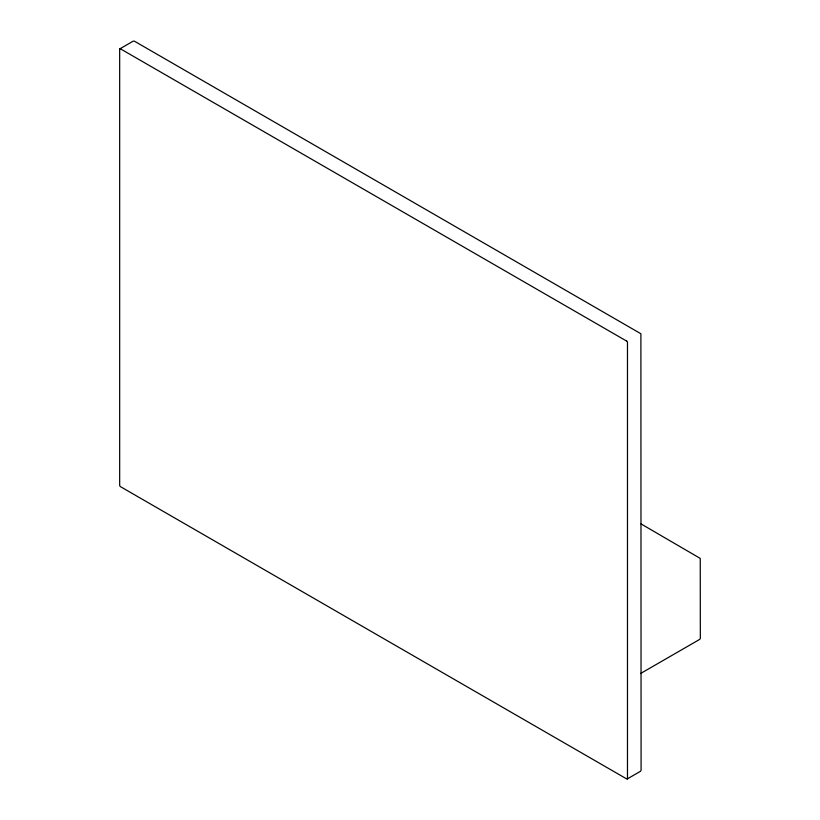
<?xml version="1.0" encoding="UTF-8"?>
<svg xmlns="http://www.w3.org/2000/svg" width="820" height="820" viewBox="0 0 820 820"><rect width="100%" height="100%" fill="white"/><g stroke="black" fill="none" stroke-linecap="round" stroke-linejoin="round"><path stroke-width="1.23" d="M119.925 48.81L133.178 41.154L134.377 41.154L640.891 333.75L641.086 770.257L640.481 771.292L627.228 778.949M640.533 673.538L699.726 639.364L700.331 638.319L700.249 558.41L641.025 523.908M626.623 341.069L120.519 48.872A1.199 0.687 60 0 0 119.669 49.354L119.669 485.225A1.199 0.687 60 0 0 120.519 486.69L626.623 778.887A1.199 0.687 60 0 0 627.474 778.395L627.474 342.534A1.199 0.687 60 0 0 626.623 341.069"/></g></svg>
